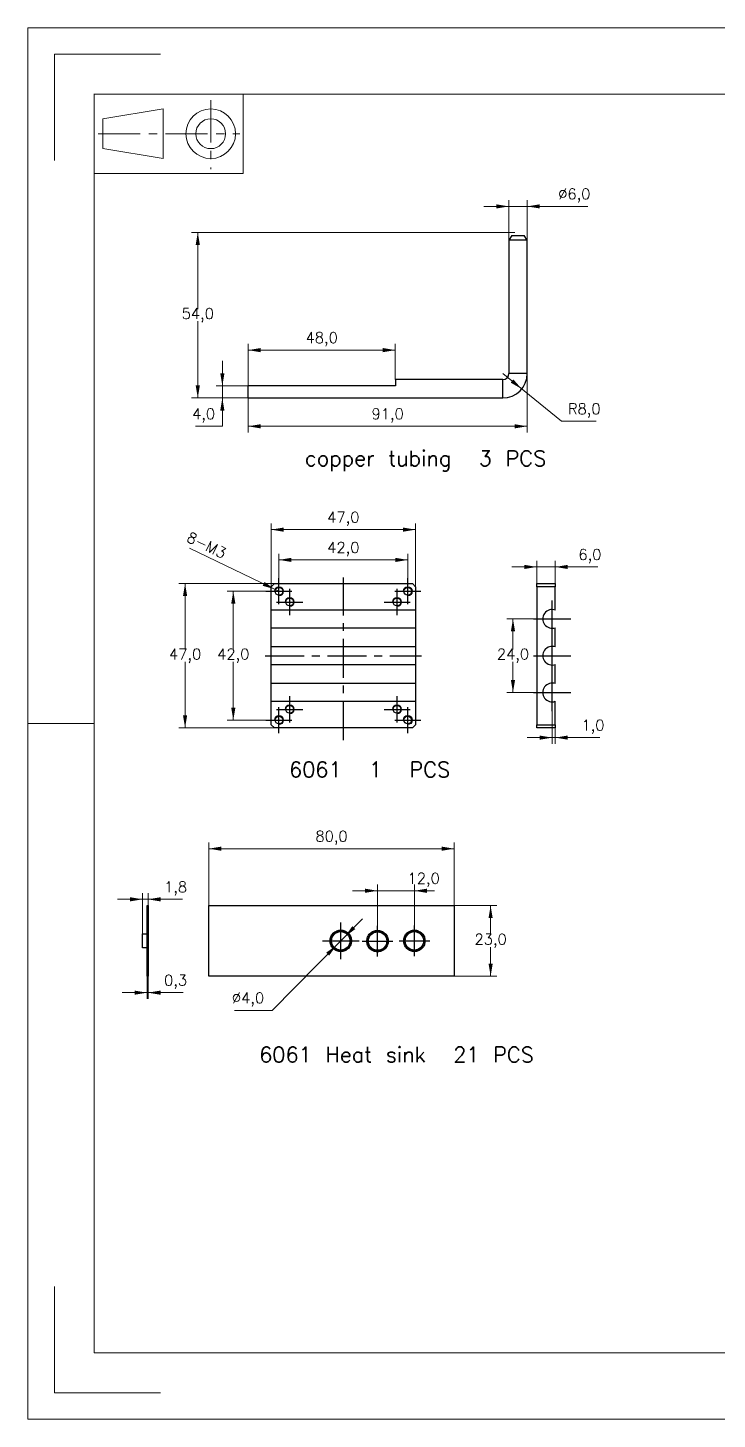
# Model space of a CAD drawing. Header units: millimetres. Extents: x 1360 to 2002, y 432 to 886.
# Drawn here: x 1360.3 to 1585, y 432.4 to 886.1 of the extents above; entities that cross this region are included whole.
import ezdxf

# ---------------------------------------------------------------- set-up
doc = ezdxf.new("R2010")
doc.units = ezdxf.units.MM
doc.linetypes.add('CENTER', pattern=[10.16, 6.35, -1.27, 1.27, -1.27])
doc.linetypes.add('CENTERX2', pattern=[20.32, 12.7, -2.54, 2.54, -2.54])
doc.layers.get('0').update_dxf_attribs({"lineweight": 18})
for name, color, linetype, lineweight in [('DEFAULT_1', 7, 'CENTER', 18), ('中心线层', 1, 'CENTERX2', 25), ('尺寸线层', 3, 'Continuous', 18)]:
    doc.layers.add(name, color=color, linetype=linetype, lineweight=lineweight)
doc.styles.get("Standard").update_dxf_attribs({"font": 'txt.shx', "bigfont": 'gbcbig.shx'})
doc.dimstyles.new('ISO-25', dxfattribs={"dimtxt": 3.5, "dimasz": 2.5, "dimexe": 1.25, "dimexo": 0.625, "dimtad": 1, "dimtxsty": 'Standard', "dimcen": 2.5, "dimdle": 5, "dimadec": 0, "dimazin": 0, "dimtfac": 1, "dimtmove": 0, "dimatfit": 3, "dimfxl": 0, "dimarcsym": 0})

# ---------------------------------------------------------------- blocks, each defined once
blk = doc.blocks.new('*X3')
at = {"layer": '尺寸线层', "linetype": 'Continuous'}
for points in [[(1432.09, 756.17), (1436.17, 756.85), (1436.17, 755.49)], [(1523.09, 756.17), (1519.01, 756.85), (1519.01, 755.49)]]:
    blk.add_hatch(color=0, dxfattribs=at).paths.add_polyline_path(points, flags=0)
at = {"layer": '尺寸线层', "color": 0, "linetype": 'Continuous'}
for p, q in [((1523.09, 773.4), (1523.09, 754.17)), ((1432.09, 767.4), (1432.09, 754.17)), ((1432.09, 756.17), (1523.09, 756.17))]:
    blk.add_line(p, q, dxfattribs=at)
at = {"layer": '尺寸线层', "color": 0, "insert": (1477.59, 759.7), "char_height": 3.5, "width": 14, "attachment_point": 5}
blk.add_mtext('91,0', dxfattribs=at)
blk = doc.blocks.new('*X4')
at = {"layer": '尺寸线层', "linetype": 'Continuous'}
for points in [[(1423.69, 769.4), (1424.37, 773.48), (1423.01, 773.48)], [(1423.69, 765.4), (1424.37, 761.32), (1423.01, 761.32)]]:
    blk.add_hatch(color=0, dxfattribs=at).paths.add_polyline_path(points, flags=0)
at = {"layer": '尺寸线层', "color": 0, "linetype": 'Continuous'}
for p, q in [((1423.69, 777.56), (1423.69, 756.17)), ((1432.09, 769.4), (1421.69, 769.4)), ((1432.09, 765.4), (1421.69, 765.4)), ((1423.69, 756.17), (1414.94, 756.17))]:
    blk.add_line(p, q, dxfattribs=at)
at = {"layer": '尺寸线层', "color": 0, "insert": (1417.57, 759.7), "char_height": 3.5, "width": 10.5, "attachment_point": 5}
blk.add_mtext('4,0', dxfattribs=at)
blk = doc.blocks.new('*X5')
at = {"layer": '尺寸线层', "linetype": 'Continuous'}
for points in [[(1517.09, 827.88), (1513.01, 828.56), (1513.01, 827.2)], [(1523.09, 827.88), (1527.17, 828.56), (1527.17, 827.2)]]:
    blk.add_hatch(color=0, dxfattribs=at).paths.add_polyline_path(points, flags=0)
at = {"layer": '尺寸线层', "color": 0, "linetype": 'Continuous'}
for p, q in [((1508.93, 827.88), (1523.09, 827.88)), ((1517.09, 816.9), (1517.09, 829.88)), ((1523.09, 816.9), (1523.09, 829.88)), ((1523.09, 827.88), (1542.82, 827.88))]:
    blk.add_line(p, q, dxfattribs=at)
at = {"layer": '尺寸线层', "color": 0, "insert": (1538.44, 831.4), "char_height": 3.5, "width": 17.5, "attachment_point": 5}
blk.add_mtext('%%C6,0', dxfattribs=at)
blk = doc.blocks.new('*X6')
at = {"layer": '尺寸线层', "linetype": 'Continuous'}
for points in [[(1411.54, 704.87), (1412.22, 700.79), (1410.86, 700.79)], [(1411.54, 657.87), (1412.22, 661.95), (1410.86, 661.95)]]:
    blk.add_hatch(color=0, dxfattribs=at).paths.add_polyline_path(points, flags=0)
at = {"layer": '尺寸线层', "color": 0, "linetype": 'Continuous'}
for p, q in [((1440.65, 704.87), (1409.54, 704.87)), ((1411.54, 683.37), (1411.54, 704.87)), ((1411.54, 679.37), (1411.54, 657.87)), ((1440.65, 657.87), (1409.54, 657.87))]:
    blk.add_line(p, q, dxfattribs=at)
at = {"layer": '尺寸线层', "color": 0, "insert": (1411.54, 681.37), "char_height": 3.5, "width": 15.5, "attachment_point": 5}
blk.add_mtext('47,0', dxfattribs=at)
blk = doc.blocks.new('*X7')
at = {"layer": '尺寸线层', "linetype": 'Continuous'}
for points in [[(1439.65, 722.47), (1443.73, 723.15), (1443.73, 721.79)], [(1486.65, 722.47), (1482.57, 723.15), (1482.57, 721.79)]]:
    blk.add_hatch(color=0, dxfattribs=at).paths.add_polyline_path(points, flags=0)
at = {"layer": '尺寸线层', "color": 0, "linetype": 'Continuous'}
for p, q in [((1439.65, 703.87), (1439.65, 724.47)), ((1439.65, 722.47), (1486.65, 722.47)), ((1486.65, 703.87), (1486.65, 724.47))]:
    blk.add_line(p, q, dxfattribs=at)
at = {"layer": '尺寸线层', "color": 0, "insert": (1463.15, 725.99), "char_height": 3.5, "width": 15.5, "attachment_point": 5}
blk.add_mtext('47,0', dxfattribs=at)
blk = doc.blocks.new('*X8')
at = {"layer": '尺寸线层', "linetype": 'Continuous'}
for points in [[(1442.15, 712.6), (1446.23, 713.28), (1446.23, 711.92)], [(1484.15, 712.6), (1480.07, 713.28), (1480.07, 711.92)]]:
    blk.add_hatch(color=0, dxfattribs=at).paths.add_polyline_path(points, flags=0)
at = {"layer": '尺寸线层', "color": 0, "linetype": 'Continuous'}
for p, q in [((1442.15, 702.37), (1442.15, 714.6)), ((1442.15, 712.6), (1484.15, 712.6)), ((1484.15, 702.37), (1484.15, 714.6))]:
    blk.add_line(p, q, dxfattribs=at)
at = {"layer": '尺寸线层', "color": 0, "insert": (1463.15, 716.12), "char_height": 3.5, "width": 15.5, "attachment_point": 5}
blk.add_mtext('42,0', dxfattribs=at)
blk = doc.blocks.new('*X9')
at = {"layer": '尺寸线层', "linetype": 'Continuous'}
for points in [[(1427.26, 702.37), (1427.94, 698.29), (1426.58, 698.29)], [(1427.26, 660.37), (1427.94, 664.45), (1426.58, 664.45)]]:
    blk.add_hatch(color=0, dxfattribs=at).paths.add_polyline_path(points, flags=0)
at = {"layer": '尺寸线层', "color": 0, "linetype": 'Continuous'}
for p, q in [((1437.9, 702.37), (1425.26, 702.37)), ((1427.26, 683.37), (1427.26, 702.37)), ((1427.26, 679.37), (1427.26, 660.37)), ((1437.9, 660.37), (1425.26, 660.37))]:
    blk.add_line(p, q, dxfattribs=at)
at = {"layer": '尺寸线层', "color": 0, "insert": (1427.26, 681.37), "char_height": 3.5, "width": 15.5, "attachment_point": 5}
blk.add_mtext('42,0', dxfattribs=at)
blk = doc.blocks.new('*X10')
at = {"layer": '尺寸线层', "linetype": 'Continuous'}
for points in [[(1419.29, 618.43), (1423.37, 619.11), (1423.37, 617.75)], [(1499.29, 618.43), (1495.21, 619.11), (1495.21, 617.75)]]:
    blk.add_hatch(color=0, dxfattribs=at).paths.add_polyline_path(points, flags=0)
at = {"layer": '尺寸线层', "color": 0, "linetype": 'Continuous'}
for p, q in [((1419.29, 599.87), (1419.29, 620.43)), ((1419.29, 618.43), (1499.29, 618.43)), ((1499.29, 599.87), (1499.29, 620.43))]:
    blk.add_line(p, q, dxfattribs=at)
at = {"layer": '尺寸线层', "color": 0, "insert": (1459.29, 621.95), "char_height": 3.5, "width": 15.5, "attachment_point": 5}
blk.add_mtext('80,0', dxfattribs=at)
blk = doc.blocks.new('*X11')
at = {"layer": '尺寸线层', "linetype": 'Continuous'}
for points in [[(1511.16, 599.87), (1511.84, 595.79), (1510.48, 595.79)], [(1511.16, 576.87), (1511.84, 580.95), (1510.48, 580.95)]]:
    blk.add_hatch(color=0, dxfattribs=at).paths.add_polyline_path(points, flags=0)
at = {"layer": '尺寸线层', "color": 0, "linetype": 'Continuous'}
for p, q in [((1499.29, 599.87), (1513.16, 599.87)), ((1511.16, 590.37), (1511.16, 599.87)), ((1511.16, 586.37), (1511.16, 576.87)), ((1499.29, 576.87), (1513.16, 576.87))]:
    blk.add_line(p, q, dxfattribs=at)
at = {"layer": '尺寸线层', "color": 0, "insert": (1511.16, 588.37), "char_height": 3.5, "width": 15, "attachment_point": 5}
blk.add_mtext('23,0', dxfattribs=at)
blk = doc.blocks.new('*X12')
at = {"layer": '尺寸线层', "linetype": 'Continuous'}
for points in [[(1397.65, 601.92), (1393.57, 602.6), (1393.57, 601.24)], [(1399.45, 601.92), (1403.53, 602.6), (1403.53, 601.24)]]:
    blk.add_hatch(color=0, dxfattribs=at).paths.add_polyline_path(points, flags=0)
at = {"layer": '尺寸线层', "color": 0, "linetype": 'Continuous'}
for p, q in [((1397.65, 590.67), (1397.65, 603.92)), ((1399.45, 599.87), (1399.45, 603.92)), ((1389.49, 601.92), (1399.45, 601.92)), ((1399.45, 601.92), (1410.68, 601.92))]:
    blk.add_line(p, q, dxfattribs=at)
at = {"layer": '尺寸线层', "color": 0, "insert": (1408.43, 605.44), "char_height": 3.5, "width": 9, "attachment_point": 5}
blk.add_mtext('1,8', dxfattribs=at)
blk = doc.blocks.new('*X13')
at = {"layer": '尺寸线层', "linetype": 'Continuous'}
for points in [[(1399.15, 571.48), (1395.07, 572.16), (1395.07, 570.8)], [(1399.45, 571.48), (1403.53, 572.16), (1403.53, 570.8)]]:
    blk.add_hatch(color=0, dxfattribs=at).paths.add_polyline_path(points, flags=0)
at = {"layer": '尺寸线层', "color": 0, "linetype": 'Continuous'}
for p, q in [((1399.15, 576.87), (1399.15, 569.48)), ((1399.45, 576.87), (1399.45, 569.48)), ((1390.99, 571.48), (1399.45, 571.48)), ((1399.45, 571.48), (1410.93, 571.48))]:
    blk.add_line(p, q, dxfattribs=at)
at = {"layer": '尺寸线层', "color": 0, "insert": (1408.43, 575), "char_height": 3.5, "width": 10, "attachment_point": 5}
blk.add_mtext('0,3', dxfattribs=at)
blk = doc.blocks.new('*X14')
at = {"layer": '尺寸线层', "linetype": 'Continuous'}
for points in [[(1463.7, 589.8), (1466.08, 593.18), (1467.05, 592.22)], [(1460.89, 586.95), (1457.54, 584.52), (1458.51, 583.56)]]:
    blk.add_hatch(color=0, dxfattribs=at).paths.add_polyline_path(points, flags=0)
at = {"layer": '尺寸线层', "color": 0, "linetype": 'Continuous'}
for q in [(1469.43, 595.61), (1427.7, 565.71)]:
    blk.add_line((1439.95, 565.71), q, dxfattribs=at)
at = {"layer": '尺寸线层', "color": 0, "insert": (1432.07, 569.23), "char_height": 3.5, "width": 17.5, "attachment_point": 5}
blk.add_mtext('%%C4,0', dxfattribs=at)
blk = doc.blocks.new('*X15')
at = {"layer": '尺寸线层', "linetype": 'Continuous'}
for points in [[(1474.29, 604.71), (1470.21, 605.39), (1470.21, 604.03)], [(1486.29, 604.71), (1490.37, 605.39), (1490.37, 604.03)]]:
    blk.add_hatch(color=0, dxfattribs=at).paths.add_polyline_path(points, flags=0)
at = {"layer": '尺寸线层', "color": 0, "linetype": 'Continuous'}
for p, q in [((1466.13, 604.71), (1486.29, 604.71)), ((1474.29, 588.3), (1474.29, 606.71)), ((1486.29, 588.37), (1486.29, 606.71)), ((1486.29, 604.71), (1492.84, 604.71))]:
    blk.add_line(p, q, dxfattribs=at)
at = {"layer": '尺寸线层', "color": 0, "insert": (1489.34, 608.23), "char_height": 3.5, "width": 14, "attachment_point": 5}
blk.add_mtext('12,0', dxfattribs=at)
blk = doc.blocks.new('*X16')
at = {"layer": '尺寸线层', "linetype": 'Continuous'}
for points in [[(1526.23, 710.31), (1522.15, 710.99), (1522.15, 709.63)], [(1532.23, 710.31), (1536.31, 710.99), (1536.31, 709.63)]]:
    blk.add_hatch(color=0, dxfattribs=at).paths.add_polyline_path(points, flags=0)
at = {"layer": '尺寸线层', "color": 0, "linetype": 'Continuous'}
for p, q in [((1518.07, 710.31), (1532.23, 710.31)), ((1526.23, 704.87), (1526.23, 712.31)), ((1532.23, 704.87), (1532.23, 712.31)), ((1532.23, 710.31), (1546.15, 710.31))]:
    blk.add_line(p, q, dxfattribs=at)
at = {"layer": '尺寸线层', "color": 0, "insert": (1543.53, 713.83), "char_height": 3.5, "width": 10.5, "attachment_point": 5}
blk.add_mtext('6,0', dxfattribs=at)
blk = doc.blocks.new('*X17')
at = {"layer": '尺寸线层', "linetype": 'Continuous'}
for points in [[(1518.45, 693.37), (1519.13, 689.29), (1517.77, 689.29)], [(1518.45, 669.37), (1519.13, 673.45), (1517.77, 673.45)]]:
    blk.add_hatch(color=0, dxfattribs=at).paths.add_polyline_path(points, flags=0)
at = {"layer": '尺寸线层', "color": 0, "linetype": 'Continuous'}
for p, q in [((1530.23, 693.37), (1516.45, 693.37)), ((1518.45, 683.37), (1518.45, 693.37)), ((1518.45, 679.37), (1518.45, 669.37)), ((1530.23, 669.37), (1516.45, 669.37))]:
    blk.add_line(p, q, dxfattribs=at)
at = {"layer": '尺寸线层', "color": 0, "insert": (1518.45, 681.37), "char_height": 3.5, "width": 15.5, "attachment_point": 5}
blk.add_mtext('24,0', dxfattribs=at)
blk = doc.blocks.new('*X20')
at = {"layer": '尺寸线层', "linetype": 'Continuous'}
for points in [[(1415.68, 819.4), (1416.36, 815.32), (1415, 815.32)], [(1415.68, 765.4), (1416.36, 769.48), (1415, 769.48)]]:
    blk.add_hatch(color=0, dxfattribs=at).paths.add_polyline_path(points, flags=0)
at = {"layer": '尺寸线层', "color": 0, "linetype": 'Continuous'}
for p, q in [((1519.09, 819.4), (1413.68, 819.4)), ((1415.68, 794.4), (1415.68, 819.4)), ((1415.68, 790.4), (1415.68, 765.4)), ((1432.09, 765.4), (1413.68, 765.4))]:
    blk.add_line(p, q, dxfattribs=at)
at = {"layer": '尺寸线层', "color": 0, "insert": (1415.68, 792.4), "char_height": 3.5, "width": 15, "attachment_point": 5}
blk.add_mtext('54,0', dxfattribs=at)
blk = doc.blocks.new('*X21')
at = {"layer": '尺寸线层', "linetype": 'Continuous'}
for points in [[(1432.09, 781.01), (1436.17, 781.69), (1436.17, 780.33)], [(1480.09, 781.01), (1476.01, 781.69), (1476.01, 780.33)]]:
    blk.add_hatch(color=0, dxfattribs=at).paths.add_polyline_path(points, flags=0)
at = {"layer": '尺寸线层', "color": 0, "linetype": 'Continuous'}
for p, q in [((1432.09, 769.4), (1432.09, 783.01)), ((1432.09, 781.01), (1480.09, 781.01)), ((1480.09, 771.4), (1480.09, 783.01))]:
    blk.add_line(p, q, dxfattribs=at)
at = {"layer": '尺寸线层', "color": 0, "insert": (1456.09, 784.54), "char_height": 3.5, "width": 15.5, "attachment_point": 5}
blk.add_mtext('48,0', dxfattribs=at)
blk = doc.blocks.new('*X22')
at = {"layer": '尺寸线层', "linetype": 'Continuous'}
blk.add_hatch(color=0, dxfattribs=at).paths.add_polyline_path([(1440.8, 703.02), (1437.42, 705.41), (1436.83, 704.18)], flags=0)
at = {"layer": '尺寸线层', "color": 0, "linetype": 'Continuous'}
blk.add_line((1412.96, 716.47), (1442.15, 702.37), dxfattribs=at)
at = {"layer": '尺寸线层', "color": 0, "linetype": 'Continuous', "insert": (1418.55, 717.41), "char_height": 3.5, "width": 18.5, "attachment_point": 5, "rotation": 334.2091}
blk.add_mtext('8-M3', dxfattribs=at)
blk = doc.blocks.new('*X23')
at = {"layer": '尺寸线层', "linetype": 'Continuous'}
blk.add_hatch(color=0, dxfattribs=at).paths.add_polyline_path([(1521.31, 768.36), (1517.71, 770.4), (1518.57, 771.46)], flags=0)
at = {"layer": '尺寸线层', "color": 0, "linetype": 'Continuous'}
for q in [(1515.09, 773.4), (1545.57, 757.81)]:
    blk.add_line((1534.32, 757.81), q, dxfattribs=at)
at = {"layer": '尺寸线层', "color": 0, "linetype": 'Continuous', "insert": (1541.7, 761.33), "char_height": 3.5, "width": 15.5, "attachment_point": 5}
blk.add_mtext('R8,0', dxfattribs=at)
blk = doc.blocks.new('*X24')
at = {"layer": '尺寸线层', "linetype": 'Continuous'}
for points in [[(1531.23, 654.65), (1527.15, 655.33), (1527.15, 653.97)], [(1532.23, 654.65), (1536.31, 655.33), (1536.31, 653.97)]]:
    blk.add_hatch(color=0, dxfattribs=at).paths.add_polyline_path(points, flags=0)
at = {"layer": '尺寸线层', "color": 0, "linetype": 'Continuous'}
for p, q in [((1531.23, 663.32), (1531.23, 652.65)), ((1523.07, 654.65), (1532.23, 654.65)), ((1532.23, 657.87), (1532.23, 652.65)), ((1532.23, 654.65), (1546.78, 654.65))]:
    blk.add_line(p, q, dxfattribs=at)
at = {"layer": '尺寸线层', "color": 0, "insert": (1544.53, 658.17), "char_height": 3.5, "width": 9, "attachment_point": 5}
blk.add_mtext('1,0', dxfattribs=at)
blk = doc.blocks.new('96_1')
at = {"color": 7, "linetype": 'Continuous'}
for p, q in [((-11.25, 6), (-11.25, -6)), ((11.25, -6), (11.25, 6)), ((-9.93, 2.25), (-0.82, 3.75)), ((-9.93, 0), (-9.93, 2.25)), ((-0.82, 0), (-0.82, 3.75)), ((-9.93, 0), (-9.93, -2.25)), ((-0.82, 0), (-0.82, -3.75)), ((-9.93, -2.25), (-0.82, -3.75)), ((-11.25, -6), (11.25, -6))]:
    blk.add_line(p, q, dxfattribs=at)
for radius in [3.75, 2.25]:
    blk.add_circle((6.34, 0), radius, dxfattribs=at)
at = {"layer": 'DEFAULT_1', "color": 1, "linetype": 'CENTER'}
for p, q in [((6.34, 5.05), (6.34, -5.36)), ((-10.64, 0), (10.74, 0))]:
    blk.add_line(p, q, dxfattribs=at)

msp = doc.modelspace()

# ---------------------------------------------------------------- linework, layer by layer
at = {"color": 7, "linetype": 'Continuous'}
for p, q in [((1360.265, 432.396), (1360.265, 886.111)), ((1360.265, 886.111), (2001.948, 886.111)), ((1368.907, 842.9), (1368.907, 877.469)), ((1368.907, 877.469), (1403.476, 877.469)), ((1381.871, 454.002), (1381.871, 864.506)), ((1381.871, 864.506), (1980.342, 864.506)), ((1360.265, 659.254), (1381.871, 659.254)), ((1368.907, 441.038), (1368.907, 475.607)), ((1381.871, 454.002), (1980.342, 454.002)), ((1368.907, 441.038), (1403.476, 441.038)), ((1360.265, 432.396), (2001.948, 432.396))]:
    msp.add_line(p, q, dxfattribs=at)
at = {"color": 7, "linetype": 'Continuous', "lineweight": 25}
for p, q in [((1518.093, 818.401), (1517.093, 816.901)), ((1517.093, 816.901), (1517.093, 811.901)), ((1523.093, 816.901), (1517.093, 816.901)), ((1518.093, 818.401), (1522.093, 818.401)), ((1523.093, 816.901), (1522.093, 818.401)), ((1523.093, 775.901), (1523.093, 816.901)), ((1517.093, 811.901), (1517.093, 773.401)), ((1523.093, 773.401), (1523.093, 775.901)), ((1480.093, 771.401), (1480.093, 769.401)), ((1515.093, 771.401), (1480.093, 771.401)), ((1480.093, 771.401), (1480.093, 769.401)), ((1432.093, 767.401), (1432.093, 769.401)), ((1480.093, 769.401), (1432.093, 769.401)), ((1432.093, 765.401), (1432.093, 769.401)), ((1432.093, 765.401), (1515.093, 765.401)), ((1440.647, 704.867), (1439.647, 703.867)), ((1439.647, 667.317), (1439.647, 703.867)), ((1440.647, 704.867), (1485.647, 704.867)), ((1486.647, 703.867), (1485.647, 704.867)), ((1486.647, 703.867), (1486.647, 667.317)), ((1526.229, 704.867), (1530.229, 704.867)), ((1526.229, 704.867), (1532.229, 704.867)), ((1526.229, 703.867), (1526.229, 704.867)), ((1526.229, 704.867), (1532.229, 704.867)), ((1526.229, 703.867), (1526.229, 658.867)), ((1532.229, 703.867), (1526.229, 703.867)), ((1532.229, 704.867), (1532.229, 703.867)), ((1532.229, 696.249), (1532.229, 703.867)), ((1486.647, 696.249), (1439.647, 696.249)), ((1439.647, 690.486), (1486.647, 690.486)), ((1532.229, 684.249), (1532.229, 690.486)), ((1486.647, 684.249), (1439.647, 684.249)), ((1439.647, 678.486), (1486.647, 678.486)), ((1532.229, 672.249), (1532.229, 678.486)), ((1486.647, 672.249), (1439.647, 672.249)), ((1439.647, 658.867), (1439.647, 667.317)), ((1486.647, 667.317), (1486.647, 658.867)), ((1439.647, 666.486), (1486.647, 666.486)), ((1532.229, 658.867), (1532.229, 666.486)), ((1439.647, 658.867), (1440.647, 657.867)), ((1485.647, 657.867), (1486.647, 658.867)), ((1526.229, 658.867), (1532.229, 658.867)), ((1526.229, 657.867), (1526.229, 658.867)), ((1532.229, 658.867), (1532.229, 657.867)), ((1485.647, 657.867), (1440.647, 657.867)), ((1532.229, 657.867), (1526.229, 657.867)), ((1399.147, 599.871), (1399.447, 599.871)), ((1399.147, 576.871), (1399.147, 599.871)), ((1399.447, 599.871), (1399.447, 576.871)), ((1419.294, 576.871), (1419.294, 599.871)), ((1419.294, 599.871), (1499.294, 599.871)), ((1499.294, 599.871), (1499.294, 576.871)), ((1397.647, 590.671), (1398.947, 590.671)), ((1397.647, 586.071), (1397.647, 590.671)), ((1398.947, 586.071), (1397.647, 586.071)), ((1399.147, 576.871), (1399.447, 576.871)), ((1499.294, 576.871), (1419.294, 576.871))]:
    msp.add_line(p, q, dxfattribs=at)
at = {"color": 8, "linetype": 'Continuous', "lineweight": 25}
for p, q in [((1515.093, 765.401), (1515.093, 771.401)), ((1523.093, 773.401), (1517.093, 773.401))]:
    msp.add_line(p, q, dxfattribs=at)
at = {"color": 7, "linetype": 'Continuous', "lineweight": 25}
for centre, radius in [((1442.147, 702.367), 1.25), ((1484.147, 702.367), 1.25), ((1445.647, 698.867), 1.25), ((1480.647, 698.867), 1.25), ((1445.647, 663.867), 1.25), ((1480.647, 663.867), 1.25), ((1442.147, 660.367), 1.25), ((1484.147, 660.367), 1.25), ((1462.294, 588.371), 3.3), ((1462.294, 588.371), 3), ((1474.295, 588.298), 3.3), ((1474.295, 588.298), 3), ((1486.294, 588.371), 3.3), ((1486.294, 588.371), 3)]:
    msp.add_circle(centre, radius, dxfattribs=at)
for centre, radius, start, end in [((1515.093, 773.401), 2, 270, 360), ((1515.093, 773.401), 8, 270, 360), ((1531.229, 693.367), 3.05, 70.86053, 289.13947), ((1531.229, 681.367), 3.05, 70.86053, 289.13947), ((1531.229, 669.367), 3.05, 70.86053, 289.13947), ((1398.947, 590.871), 0.2, 270, 0), ((1398.947, 585.871), 0.2, 0, 90)]:
    msp.add_arc(centre, radius, start, end, dxfattribs=at)
for points, knots in [([(1465.789, 588.265), (1465.755, 587.951), (1465.652, 587.038), (1464.831, 585.821), (1463.653, 585.048), (1462.294, 584.787), (1460.938, 585.046), (1459.749, 585.827), (1458.969, 587.014), (1458.71, 588.371), (1458.969, 589.728), (1459.749, 590.916), (1460.938, 591.696), (1462.294, 591.955), (1463.653, 591.695), (1464.831, 590.921), (1465.652, 589.704), (1465.755, 588.792), (1465.789, 588.477)], [0, 0, 0, 0, 3034.3939164, 6336.415038, 9638.3477527, 12672.7461908, 15707.1446288, 19009.0583696, 22311.0811973, 25345.4751136, 28379.86903, 31681.8195104, 34983.7945567, 38018.1929948, 41052.5914328, 44354.5876234, 47656.5356609, 50690.9295773, 50690.9295773, 50690.9295773, 50690.9295773]), ([(1477.789, 588.192), (1477.756, 587.877), (1477.652, 586.965), (1476.832, 585.748), (1475.654, 584.974), (1474.294, 584.714), (1472.938, 584.973), (1471.75, 585.753), (1470.97, 586.941), (1470.711, 588.298), (1470.97, 589.655), (1471.75, 590.843), (1472.938, 591.623), (1474.294, 591.882), (1475.654, 591.622), (1476.832, 590.848), (1477.652, 589.631), (1477.756, 588.718), (1477.789, 588.404)], [0, 0, 0, 0, 3060.8019199, 6391.5601757, 9722.2292553, 12783.0357362, 15843.8422171, 19174.4921577, 22505.2521344, 25566.0540543, 28626.8559741, 31957.542974, 35288.2547536, 38349.0612345, 41409.8677153, 44740.6008232, 48071.2853589, 51132.0872788, 51132.0872788, 51132.0872788, 51132.0872788]), ([(1489.789, 588.265), (1489.755, 587.951), (1489.652, 587.038), (1488.831, 585.821), (1487.653, 585.048), (1486.294, 584.787), (1484.938, 585.046), (1483.749, 585.827), (1482.969, 587.014), (1482.71, 588.371), (1482.969, 589.728), (1483.749, 590.916), (1484.938, 591.696), (1486.294, 591.955), (1487.653, 591.695), (1488.831, 590.921), (1489.652, 589.704), (1489.755, 588.792), (1489.789, 588.477)], [0, 0, 0, 0, 3087.208042, 6446.7013848, 9806.104782, 12893.3174244, 15980.5300667, 19339.9141597, 22699.4092382, 25786.6172802, 28873.8253222, 32233.2467942, 35592.6932598, 38679.9059022, 41767.1185445, 45126.5865223, 48486.005509, 51573.213551, 51573.213551, 51573.213551, 51573.213551])]:
    msp.add_open_spline(points, degree=3, knots=knots, dxfattribs=at)
at = {"layer": '中心线层'}
for p, q in [((1442.147, 698.117), (1442.147, 706.617)), ((1463.147, 653.868), (1463.147, 706.867)), ((1484.147, 698.117), (1484.147, 706.617)), ((1437.897, 702.367), (1446.397, 702.367)), ((1441.397, 698.867), (1449.897, 698.867)), ((1445.647, 694.617), (1445.647, 703.117)), ((1476.397, 698.867), (1484.897, 698.867)), ((1479.897, 702.367), (1488.397, 702.367)), ((1480.647, 694.617), (1480.647, 703.117)), ((1531.229, 687.317), (1531.229, 699.417)), ((1525.179, 693.367), (1537.279, 693.367)), ((1531.229, 675.317), (1531.229, 687.417)), ((1437.647, 681.367), (1488.647, 681.367)), ((1525.179, 681.367), (1537.279, 681.367)), ((1531.229, 663.317), (1531.229, 675.417)), ((1445.647, 659.617), (1445.647, 668.117)), ((1480.647, 659.617), (1480.647, 668.117)), ((1525.179, 669.367), (1537.279, 669.367)), ((1441.397, 663.867), (1449.897, 663.867)), ((1442.147, 656.117), (1442.147, 664.617)), ((1476.397, 663.867), (1484.897, 663.867)), ((1484.147, 656.117), (1484.147, 664.617)), ((1437.897, 660.367), (1446.397, 660.367)), ((1479.897, 660.367), (1488.397, 660.367)), ((1462.294, 582.371), (1462.294, 594.371)), ((1474.295, 583.298), (1474.295, 593.298)), ((1486.294, 583.371), (1486.294, 593.371)), ((1456.294, 588.371), (1468.294, 588.371)), ((1469.295, 588.298), (1479.295, 588.298)), ((1481.294, 588.371), (1491.294, 588.371))]:
    msp.add_line(p, q, dxfattribs=at)
at = {"layer": '尺寸线层', "color": 6}
for centre in [(1442.147, 702.367), (1484.147, 702.367), (1445.647, 698.867), (1480.647, 698.867), (1445.647, 663.867), (1480.647, 663.867), (1442.147, 660.367), (1484.147, 660.367)]:
    msp.add_arc(centre, 1.5, 270, 180, dxfattribs=at)

# ---------------------------------------------------------------- block references
at = {"color": 2, "linetype": 'Continuous', "xscale": 2.160547800983361, "yscale": 2.160547800983361, "zscale": 2.160547800983361}
msp.add_blockref('96_1', (1406.198, 851.576), dxfattribs=at)

# ---------------------------------------------------------------- texts
at = {"layer": '尺寸线层', "char_height": 5, "attachment_point": 1}
for s, insert, width in [('copper tubing  3 PCS', (1450.627, 748.222), 77.6186), ('6061  1  PCS', (1445.447, 646.759), 79.06703), ('6061 Heat sink  21 PCS', (1435.704, 553.765), 88.08683)]:
    msp.add_mtext(s, dxfattribs=dict(at, insert=insert, width=width))

# ---------------------------------------------------------------- dimensions: what is measured, and where the dimension line sits
at = {"layer": '尺寸线层'}
for base, p1, p2, override, picture, middle in [((1523.093, 827.876), (1517.093, 816.901), (1523.093, 816.901), {"dimasz": 4.08, "dimexe": 2, "dimexo": 0, "dimgap": 1.524, "dimtih": 1, "dimtoh": 1, "dimdec": 1, "dimzin": 0, "dimpost": '%%C<>', "dimsah": 1, "dimdle": 8.16, "dimadec": 2, "dimtfill": 1, "dimtolj": 1, "dimtzin": 0}, '*X5', (1538.445, 827.876)), ((1532.229, 710.305), (1526.229, 704.867), (1532.229, 704.867), {"dimasz": 4.08, "dimexe": 2, "dimexo": 0, "dimgap": 1.524, "dimtih": 1, "dimtoh": 1, "dimdec": 1, "dimzin": 0, "dimsah": 1, "dimdle": 8.16, "dimadec": 2, "dimtfill": 1, "dimtolj": 1, "dimtzin": 0}, '*X16', (1543.526, 710.305)), ((1532.229, 654.65), (1531.229, 663.317), (1532.229, 657.867), {"dimasz": 4.08, "dimexe": 2, "dimexo": 0, "dimgap": 1.524, "dimtih": 1, "dimtoh": 1, "dimdec": 1, "dimzin": 0, "dimsah": 1, "dimdle": 8.16, "dimadec": 2, "dimtfill": 1, "dimtolj": 1, "dimtzin": 0}, '*X24', (1544.528, 654.65)), ((1486.294, 604.708), (1474.295, 588.298), (1486.294, 588.371), {"dimasz": 4.08, "dimexe": 2, "dimexo": 0, "dimgap": 1.524, "dimtih": 1, "dimtoh": 1, "dimdec": 1, "dimzin": 0, "dimsah": 1, "dimdle": 8.16, "dimadec": 2, "dimtfill": 1, "dimtolj": 1, "dimtzin": 0}, '*X15', (1489.336, 604.708)), ((1399.447, 571.475), (1399.147, 576.871), (1399.447, 576.871), {"dimasz": 4.08, "dimexe": 2, "dimexo": 0, "dimgap": 1.524, "dimtih": 1, "dimtoh": 1, "dimdec": 1, "dimzin": 0, "dimsah": 1, "dimdle": 8.16, "dimadec": 2, "dimtfill": 1, "dimtolj": 1, "dimtzin": 0}, '*X13', (1408.427, 571.475))]:
    dim = msp.add_linear_dim(base=base, p1=p1, p2=p2, dimstyle='ISO-25', override=override, dxfattribs=at)
    dim.commit()
    dim.dimension.update_dxf_attribs({"geometry": picture, "text_midpoint": middle, "dimtype": 160})
for base, p1, p2, angle, picture, middle in [((1415.678, 765.401), (1519.093, 819.401), (1432.093, 765.401), 270, '*X20', (1415.678, 792.401)), ((1484.147, 712.6), (1442.147, 702.367), (1484.147, 702.367), 0, '*X8', (1463.147, 712.6)), ((1411.543, 657.867), (1440.647, 704.867), (1440.647, 657.867), 270, '*X6', (1411.543, 681.367)), ((1427.262, 660.367), (1437.897, 702.367), (1437.897, 660.367), 270, '*X9', (1427.262, 681.367)), ((1518.451, 669.367), (1530.229, 693.367), (1530.229, 669.367), 270, '*X17', (1518.451, 681.367)), ((1511.159, 576.871), (1499.294, 599.871), (1499.294, 576.871), 270, '*X11', (1511.159, 588.371))]:
    dim = msp.add_linear_dim(base=base, p1=p1, p2=p2, angle=angle, dimstyle='ISO-25', override={"dimasz": 4.08, "dimexe": 2, "dimexo": 0, "dimgap": 1.524, "dimtih": 1, "dimtoh": 1, "dimdec": 1, "dimzin": 0, "dimsah": 1, "dimdle": 8.16, "dimadec": 2, "dimtfill": 1, "dimtolj": 1, "dimtzin": 0}, dxfattribs=at)
    dim.commit()
    dim.dimension.update_dxf_attribs({"geometry": picture, "text_midpoint": middle})
for base, p1, p2, picture, middle in [((1480.093, 781.012), (1432.093, 769.401), (1480.093, 771.401), '*X21', (1456.093, 781.012)), ((1523.093, 756.173), (1432.093, 767.401), (1523.093, 773.401), '*X3', (1477.593, 756.173)), ((1486.647, 722.467), (1439.647, 703.867), (1486.647, 703.867), '*X7', (1463.147, 722.467)), ((1499.294, 618.426), (1419.294, 599.871), (1499.294, 599.871), '*X10', (1459.294, 618.426)), ((1399.447, 601.917), (1397.647, 590.671), (1399.447, 599.871), '*X12', (1408.427, 601.917))]:
    dim = msp.add_linear_dim(base=base, p1=p1, p2=p2, dimstyle='ISO-25', override={"dimasz": 4.08, "dimexe": 2, "dimexo": 0, "dimgap": 1.524, "dimtih": 1, "dimtoh": 1, "dimdec": 1, "dimzin": 0, "dimsah": 1, "dimdle": 8.16, "dimadec": 2, "dimtfill": 1, "dimtolj": 1, "dimtzin": 0}, dxfattribs=at)
    dim.commit()
    dim.dimension.update_dxf_attribs({"geometry": picture, "text_midpoint": middle})
dim = msp.add_linear_dim(base=(1423.692, 765.401), p1=(1432.093, 769.401), p2=(1432.093, 765.401), angle=270, dimstyle='ISO-25', override={"dimasz": 4.08, "dimexe": 2, "dimexo": 0, "dimgap": 1.524, "dimtih": 1, "dimtoh": 1, "dimdec": 1, "dimzin": 0, "dimsah": 1, "dimdle": 8.16, "dimadec": 2, "dimtfill": 1, "dimtolj": 1, "dimtzin": 0}, dxfattribs=at)
dim.commit()
dim.dimension.update_dxf_attribs({"geometry": '*X4', "text_midpoint": (1423.692, 756.173), "dimtype": 160})
dim = msp.add_radius_dim(center=(1515.093, 773.401), mpoint=(1521.307, 768.363), dimstyle='ISO-25', override={"dimasz": 4.08, "dimexe": 2, "dimexo": 0, "dimgap": 1.524, "dimtih": 1, "dimtoh": 1, "dimdec": 1, "dimzin": 0, "dimpost": 'R<>', "dimsah": 1, "dimdle": 8.16, "dimadec": 2, "dimtfill": 1, "dimtolj": 1, "dimtzin": 0}, dxfattribs=at)
dim.commit()
dim.dimension.update_dxf_attribs({"geometry": '*X23', "text_midpoint": (1541.392, 758.31)})
dim = msp.add_radius_dim(center=(1442.147, 702.367), mpoint=(1440.797, 703.02), text='8-M3', dimstyle='ISO-25', override={"dimasz": 4.08, "dimexe": 2, "dimexo": 0, "dimgap": 1.524, "dimzin": 0, "dimpost": 'R<>', "dimsah": 1, "dimdle": 8.16, "dimadec": 2, "dimtfill": 1, "dimtolj": 1, "dimtzin": 0}, dxfattribs=at)
dim.commit()
dim.dimension.update_dxf_attribs({"geometry": '*X22', "text_midpoint": (1417.126, 714.458), "dimtype": 164})
dim = msp.add_diameter_dim_2p(p1=(1463.699, 589.795), p2=(1460.89, 586.947), dimstyle='ISO-25', override={"dimasz": 4.08, "dimexe": 2, "dimexo": 0, "dimgap": 1.524, "dimtih": 1, "dimtoh": 1, "dimdec": 1, "dimzin": 0, "dimpost": '%%C<>', "dimsah": 1, "dimdle": 8.16, "dimadec": 2, "dimtfill": 1, "dimtolj": 1, "dimtzin": 0}, dxfattribs=at)
dim.commit()
dim.dimension.update_dxf_attribs({"geometry": '*X14', "text_midpoint": (1439.947, 565.71), "dimtype": 163})

doc.saveas('drawing.dxf')
